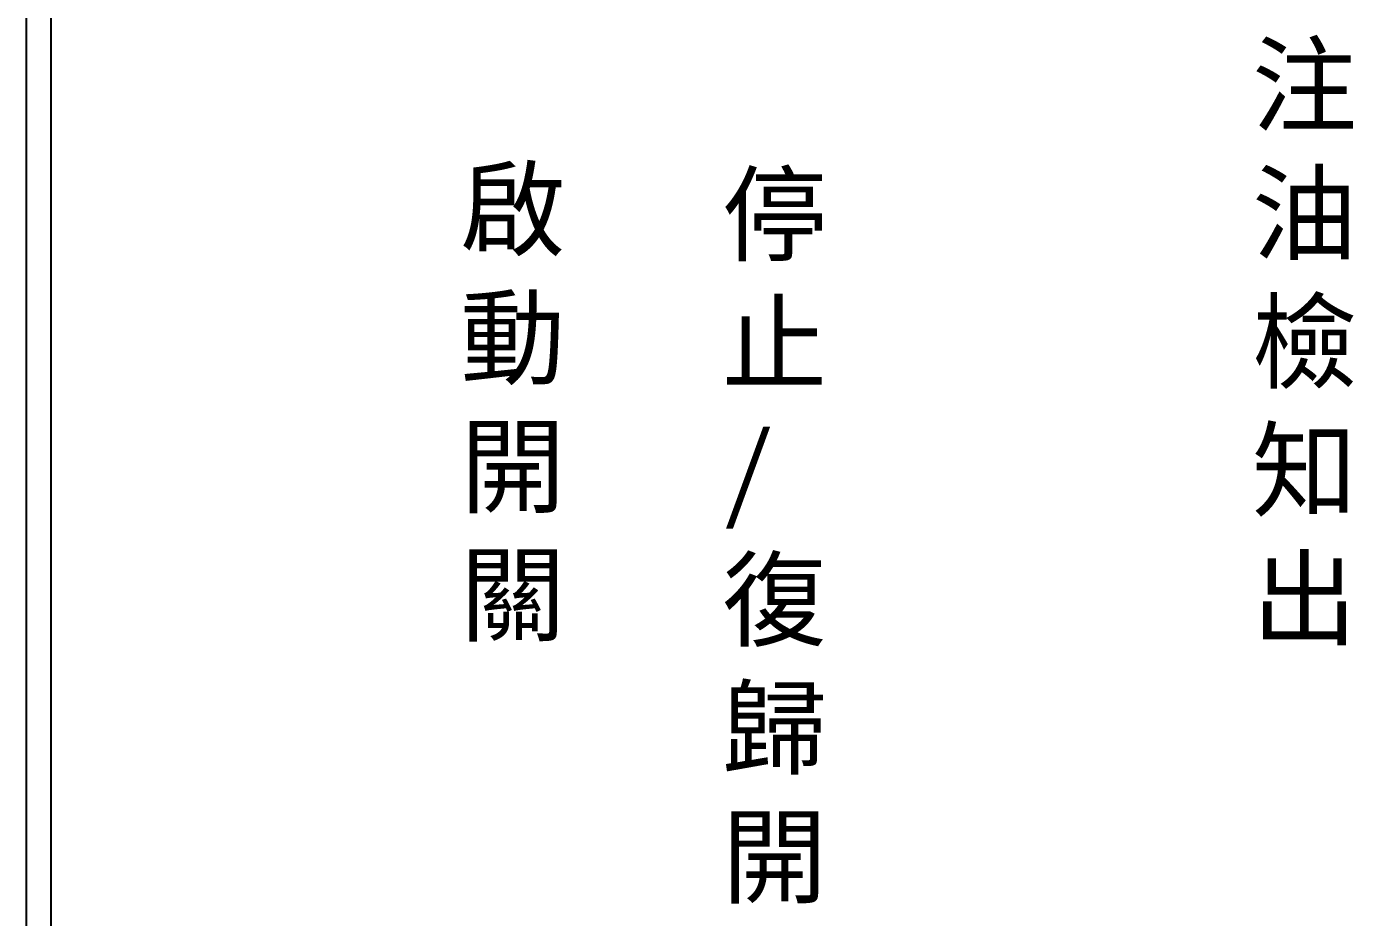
# Model space of a CAD drawing. Extents: x 275 to 562, y 265 to 469.
# Drawn here: x 274.9 to 342, y 315.1 to 360.3 of the extents above; entities that cross this region are included whole.
import ezdxf

# ---------------------------------------------------------------- set-up
doc = ezdxf.new("R2010")
doc.units = 0
doc.layers.add('圖框層', color=7, linetype='CONTINUOUS')
doc.layers.add('標尺寸層', color=3, linetype='CONTINUOUS')
doc.styles.add('CNS', font='romanc.shx', dxfattribs={"bigfont": 'chineset.shx'})

msp = doc.modelspace()

# ---------------------------------------------------------------- linework, layer by layer
at = {"layer": '圖框層', "color": 7}
for p, q in [((274.898, 264.945), (274.898, 468.914)), ((276.148, 266.195), (276.148, 467.665))]:
    msp.add_line(p, q, dxfattribs=at)

# ---------------------------------------------------------------- texts
at = {"layer": '標尺寸層', "color": 7, "char_height": 3.9, "width": 4.96081, "style": 'CNS'}
for s, insert, attachment_point in [('{\\fDFKai-SB|b0|i0|c136|p65;注油檢知出}', (339.566, 344.095), 5), ('{\\fDFKai-SB|b0|i0|c136|p65;啟動開關}', (296.846, 352.951), 1), ('{\\fDFKai-SB|b0|i0|c136|p65;停止\\P/\\P復歸開關}', (310.087, 352.689), 1)]:
    msp.add_mtext(s, dxfattribs=dict(at, insert=insert, attachment_point=attachment_point))

doc.saveas('drawing.dxf')
